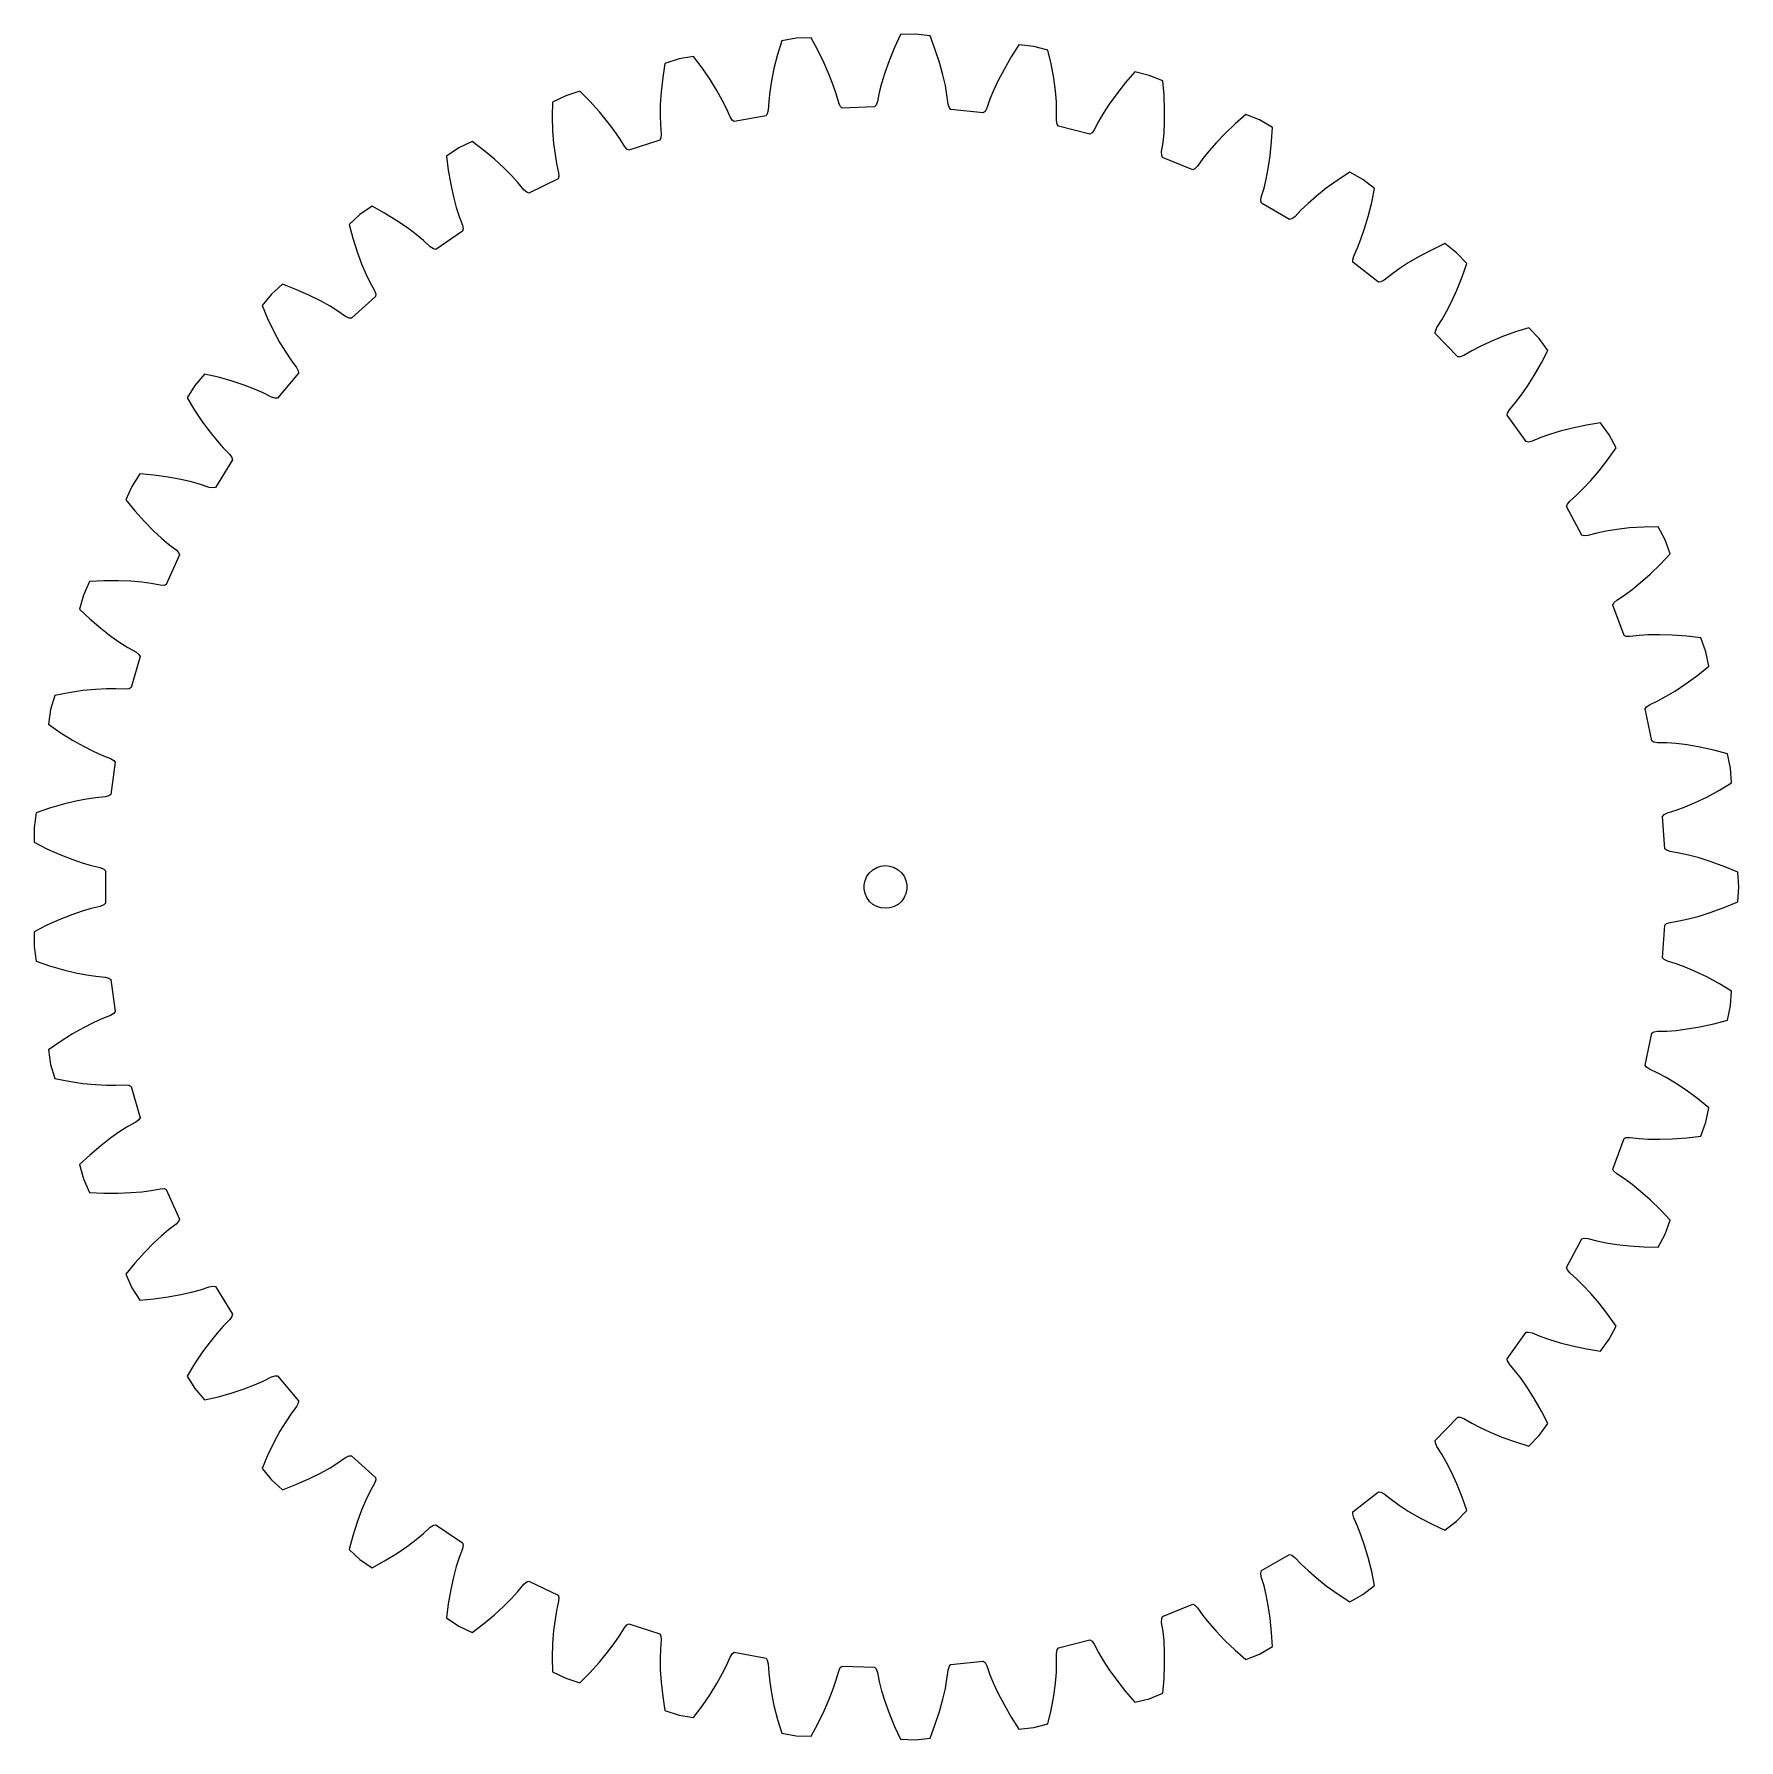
# Model space of a CAD drawing. Extents: x 0 to 120, y 0 to 120.
import ezdxf

# ---------------------------------------------------------------- set-up
doc = ezdxf.new("R2010")
doc.units = 0

msp = doc.modelspace()

# ---------------------------------------------------------------- linework, layer by layer
for p, q in [((61.78, 119.61), (60.75, 119.58)), ((62.82, 119.5), (61.78, 119.61)), ((52.42, 119.14), (52.13, 118.19)), ((53.44, 119.32), (52.42, 119.14)), ((54.48, 119.36), (53.44, 119.32)), ((54.96, 118.49), (54.48, 119.36)), ((55.4, 117.58), (54.96, 118.49)), ((60.33, 118.67), (59.95, 117.74)), ((60.75, 119.58), (60.33, 118.67)), ((63.17, 118.57), (62.82, 119.5)), ((63.49, 117.62), (63.17, 118.57)), ((69.06, 118.85), (68.52, 118.01)), ((70.09, 118.74), (69.06, 118.85)), ((71.09, 118.49), (70.09, 118.74)), ((71.32, 117.52), (71.09, 118.49)), ((44.23, 117.55), (44.08, 116.57)), ((45.22, 117.87), (44.23, 117.55)), ((46.24, 118.05), (45.22, 117.87)), ((46.84, 117.25), (46.24, 118.05)), ((47.41, 116.42), (46.84, 117.25)), ((52.13, 118.19), (51.88, 117.21)), ((55.76, 116.76), (55.4, 117.58)), ((59.95, 117.74), (59.65, 116.9)), ((63.73, 116.76), (63.49, 117.62)), ((68.52, 118.01), (68.01, 117.14)), ((71.5, 116.53), (71.32, 117.52)), ((44.08, 116.57), (43.97, 115.56)), ((47.87, 115.66), (47.41, 116.42)), ((51.7, 116.34), (51.59, 115.57)), ((51.88, 117.21), (51.7, 116.34)), ((56.04, 116.04), (55.76, 116.76)), ((56.24, 115.42), (56.04, 116.04)), ((59.43, 116.16), (59.26, 115.52)), ((59.65, 116.9), (59.43, 116.16)), ((63.9, 116), (63.73, 116.76)), ((67.6, 116.35), (67.27, 115.65)), ((68.01, 117.14), (67.6, 116.35)), ((71.61, 115.64), (71.5, 116.53)), ((76.53, 116.22), (75.91, 115.43)), ((77.18, 116.97), (76.53, 116.22)), ((78.19, 116.72), (77.18, 116.97)), ((79.15, 116.33), (78.19, 116.72)), ((79.24, 115.34), (79.15, 116.33)), ((36.35, 114.84), (36.33, 113.84)), ((37.28, 115.29), (36.35, 114.84)), ((38.27, 115.61), (37.28, 115.29)), ((38.97, 114.91), (38.27, 115.61)), ((39.65, 114.16), (38.97, 114.91)), ((43.97, 115.56), (43.91, 114.67)), ((48.25, 114.98), (47.87, 115.66)), ((48.54, 114.39), (48.25, 114.98)), ((51.51, 114.92), (51.47, 114.27)), ((51.59, 115.57), (51.51, 114.92)), ((56.42, 114.79), (56.24, 115.42)), ((59.13, 114.88), (59.04, 114.63)), ((59.26, 115.52), (59.13, 114.88)), ((64.01, 115.36), (63.9, 116)), ((64.1, 114.71), (64.01, 115.36)), ((67.02, 115.04), (66.8, 114.43)), ((67.27, 115.65), (67.02, 115.04)), ((71.68, 114.87), (71.61, 115.64)), ((71.7, 114.21), (71.68, 114.87)), ((75.91, 115.43), (75.39, 114.7)), ((79.27, 114.33), (79.24, 115.34)), ((36.33, 113.84), (36.36, 112.83)), ((40.21, 113.47), (39.65, 114.16)), ((43.91, 114.67), (43.9, 113.9)), ((43.9, 113.9), (43.92, 113.24)), ((48.8, 113.8), (48.54, 114.39)), ((48.94, 113.57), (48.8, 113.8)), ((51.32, 113.87), (49.08, 113.48)), ((51.41, 114.01), (51.32, 113.87)), ((51.47, 114.27), (51.41, 114.01)), ((56.53, 114.55), (56.42, 114.79)), ((56.65, 114.43), (56.53, 114.55)), ((58.93, 114.51), (56.65, 114.43)), ((59.04, 114.63), (58.93, 114.51)), ((64.18, 114.45), (64.1, 114.71)), ((64.28, 114.32), (64.18, 114.45)), ((66.55, 114.09), (64.28, 114.32)), ((66.68, 114.19), (66.55, 114.09)), ((66.8, 114.43), (66.68, 114.19)), ((71.7, 113.56), (71.7, 114.21)), ((74.97, 114.05), (74.64, 113.48)), ((75.39, 114.7), (74.97, 114.05)), ((79.27, 113.44), (79.27, 114.33)), ((84.97, 113.98), (84.22, 113.33)), ((85.93, 113.59), (84.97, 113.98)), ((36.36, 112.83), (36.43, 111.94)), ((40.68, 112.85), (40.21, 113.47)), ((41.05, 112.31), (40.68, 112.85)), ((43.92, 113.24), (43.97, 112.59)), ((43.97, 112.59), (43.95, 112.33)), ((49.08, 113.48), (48.94, 113.57)), ((71.74, 113.3), (71.7, 113.56)), ((71.82, 113.16), (71.74, 113.3)), ((74.03, 112.6), (71.82, 113.16)), ((74.18, 112.69), (74.03, 112.6)), ((74.34, 112.91), (74.18, 112.69)), ((74.64, 113.48), (74.34, 112.91)), ((79.16, 112.01), (79.23, 112.67)), ((79.23, 112.67), (79.27, 113.44)), ((83.49, 112.63), (82.88, 111.98)), ((84.22, 113.33), (83.49, 112.63)), ((86.83, 113.07), (85.93, 113.59)), ((86.77, 112.08), (86.83, 113.07)), ((29.78, 111.63), (28.92, 111.05)), ((30.71, 112.09), (29.78, 111.63)), ((31.5, 111.48), (30.71, 112.09)), ((32.28, 110.84), (31.5, 111.48)), ((36.43, 111.94), (36.53, 111.18)), ((41.39, 111.75), (41.05, 112.31)), ((41.56, 111.55), (41.39, 111.75)), ((41.71, 111.48), (41.56, 111.55)), ((43.88, 112.18), (41.71, 111.48)), ((43.95, 112.33), (43.88, 112.18)), ((79.06, 111.37), (79.16, 112.01)), ((79.07, 111.1), (79.06, 111.37)), ((82.37, 111.4), (81.96, 110.88)), ((82.88, 111.98), (82.37, 111.4)), ((86.67, 111.08), (86.77, 112.08)), ((28.92, 111.05), (29.04, 110.06)), ((29.04, 110.06), (29.21, 109.07)), ((32.93, 110.24), (32.28, 110.84)), ((33.48, 109.69), (32.93, 110.24)), ((36.53, 111.18), (36.64, 110.53)), ((36.64, 110.53), (36.78, 109.89)), ((79.13, 110.95), (79.07, 111.1)), ((81.24, 110.1), (79.13, 110.95)), ((81.4, 110.16), (81.24, 110.1)), ((81.58, 110.35), (81.4, 110.16)), ((81.96, 110.88), (81.58, 110.35)), ((86.39, 109.43), (86.54, 110.19)), ((86.54, 110.19), (86.67, 111.08)), ((29.21, 109.07), (29.4, 108.2)), ((33.92, 109.2), (33.48, 109.69)), ((34.34, 108.7), (33.92, 109.2)), ((36.74, 109.47), (34.69, 108.47)), ((36.8, 109.63), (36.74, 109.47)), ((36.78, 109.89), (36.8, 109.63)), ((86.24, 108.8), (86.39, 109.43)), ((91.43, 109.39), (90.61, 108.8)), ((92.26, 109.94), (91.43, 109.39)), ((93.16, 109.42), (92.26, 109.94)), ((93.98, 108.78), (93.16, 109.42)), ((29.4, 108.2), (29.6, 107.45)), ((34.54, 108.52), (34.34, 108.7)), ((34.69, 108.47), (34.54, 108.52)), ((86.02, 107.91), (86.05, 108.17)), ((86.06, 107.75), (86.02, 107.91)), ((86.05, 108.17), (86.24, 108.8)), ((88.03, 106.61), (86.06, 107.75)), ((89.33, 107.74), (88.85, 107.29)), ((89.91, 108.25), (89.33, 107.74)), ((90.61, 108.8), (89.91, 108.25)), ((93.55, 106.82), (93.79, 107.8)), ((93.79, 107.8), (93.98, 108.78)), ((22.85, 106.96), (22.08, 106.27)), ((23.71, 107.54), (22.85, 106.96)), ((24.58, 107.06), (23.71, 107.54)), ((25.44, 106.53), (24.58, 107.06)), ((26.18, 106.02), (25.44, 106.53)), ((29.6, 107.45), (29.8, 106.83)), ((29.8, 106.83), (30.03, 106.22)), ((88.19, 106.65), (88.03, 106.61)), ((88.41, 106.81), (88.19, 106.65)), ((88.85, 107.29), (88.41, 106.81)), ((93.29, 105.97), (93.55, 106.82)), ((22.08, 106.27), (22.34, 105.31)), ((22.34, 105.31), (22.65, 104.35)), ((26.79, 105.56), (26.18, 106.02)), ((27.3, 105.14), (26.79, 105.56)), ((30.05, 105.79), (28.17, 104.52)), ((30.03, 106.22), (30.08, 105.95)), ((30.08, 105.95), (30.05, 105.79)), ((93.04, 105.24), (93.29, 105.97)), ((22.65, 104.35), (22.96, 103.51)), ((27.78, 104.7), (27.3, 105.14)), ((28, 104.55), (27.78, 104.7)), ((28.17, 104.52), (28, 104.55)), ((92.53, 104.03), (92.8, 104.63)), ((92.8, 104.63), (93.04, 105.24)), ((98.02, 104.49), (97.13, 104.02)), ((98.92, 104.92), (98.02, 104.49)), ((99.74, 104.28), (98.92, 104.92)), ((100.46, 103.53), (99.74, 104.28)), ((22.96, 103.51), (23.27, 102.8)), ((92.46, 103.78), (92.53, 104.03)), ((92.48, 103.61), (92.46, 103.78)), ((94.27, 102.21), (92.48, 103.61)), ((95.71, 103.15), (95.18, 102.76)), ((96.36, 103.57), (95.71, 103.15)), ((97.13, 104.02), (96.36, 103.57)), ((100.13, 102.59), (100.46, 103.53)), ((17.42, 102.07), (16.65, 101.38)), ((18.35, 101.71), (17.42, 102.07)), ((19.27, 101.3), (18.35, 101.71)), ((23.27, 102.8), (23.55, 102.21)), ((23.55, 102.21), (23.86, 101.64)), ((94.44, 102.23), (94.27, 102.21)), ((94.67, 102.36), (94.44, 102.23)), ((95.18, 102.76), (94.67, 102.36)), ((99.76, 101.65), (100.13, 102.59)), ((16.65, 101.38), (15.98, 100.58)), ((15.98, 100.58), (16.37, 99.67)), ((20.07, 100.91), (19.27, 101.3)), ((20.75, 100.53), (20.07, 100.91)), ((21.3, 100.19), (20.75, 100.53)), ((23.94, 101.22), (22.25, 99.69)), ((23.86, 101.64), (23.95, 101.38)), ((23.95, 101.38), (23.94, 101.22)), ((99.04, 100.15), (99.39, 100.84)), ((99.39, 100.84), (99.76, 101.65)), ((16.37, 99.67), (16.81, 98.76)), ((21.84, 99.82), (21.3, 100.19)), ((22.08, 99.7), (21.84, 99.82)), ((22.25, 99.69), (22.08, 99.7)), ((98.36, 99.03), (98.71, 99.58)), ((98.71, 99.58), (99.04, 100.15)), ((16.81, 98.76), (17.24, 97.97)), ((98.25, 98.62), (98.26, 98.79)), ((99.83, 96.98), (98.25, 98.62)), ((98.26, 98.79), (98.36, 99.03)), ((102.92, 98.38), (102.09, 98.04)), ((103.87, 98.73), (102.92, 98.38)), ((104.82, 99.02), (103.87, 98.73)), ((105.54, 98.27), (104.82, 99.02)), ((106.15, 97.43), (105.54, 98.27)), ((17.24, 97.97), (17.64, 97.31)), ((17.64, 97.31), (18, 96.77)), ((100, 96.98), (99.83, 96.98)), ((100.25, 97.08), (100, 96.98)), ((100.81, 97.41), (100.25, 97.08)), ((101.39, 97.71), (100.81, 97.41)), ((102.09, 98.04), (101.39, 97.71)), ((105.69, 96.55), (106.15, 97.43)), ((11.95, 95.77), (11.28, 94.98)), ((12.92, 95.55), (11.95, 95.77)), ((18.53, 95.84), (17.06, 94.09)), ((18, 96.77), (18.39, 96.24)), ((18.39, 96.24), (18.51, 96)), ((18.51, 96), (18.53, 95.84)), ((105.19, 95.67), (105.69, 96.55)), ((11.28, 94.98), (10.73, 94.1)), ((13.89, 95.27), (12.92, 95.55)), ((14.74, 94.99), (13.89, 95.27)), ((15.46, 94.71), (14.74, 94.99)), ((16.06, 94.45), (15.46, 94.71)), ((104.27, 94.29), (104.72, 94.92)), ((104.72, 94.92), (105.19, 95.67)), ((10.73, 94.1), (11.25, 93.25)), ((16.64, 94.16), (16.06, 94.45)), ((16.9, 94.08), (16.64, 94.16)), ((17.06, 94.09), (16.9, 94.08)), ((103.45, 93.27), (103.87, 93.77)), ((103.87, 93.77), (104.27, 94.29)), ((11.25, 93.25), (11.81, 92.41)), ((11.81, 92.41), (12.34, 91.69)), ((103.28, 92.88), (103.31, 93.04)), ((104.62, 91.04), (103.28, 92.88)), ((103.31, 93.04), (103.45, 93.27)), ((108.85, 92.2), (107.87, 91.99)), ((109.84, 92.36), (108.85, 92.2)), ((110.45, 91.52), (109.84, 92.36)), ((12.34, 91.69), (12.83, 91.09)), ((12.83, 91.09), (13.26, 90.6)), ((104.78, 91.01), (104.62, 91.04)), ((105.04, 91.07), (104.78, 91.01)), ((105.65, 91.32), (105.04, 91.07)), ((106.26, 91.54), (105.65, 91.32)), ((107, 91.77), (106.26, 91.54)), ((107.87, 91.99), (107, 91.77)), ((110.93, 90.6), (110.45, 91.52)), ((13.91, 89.76), (12.71, 87.83)), ((13.26, 90.6), (13.72, 90.14)), ((13.72, 90.14), (13.87, 89.92)), ((13.87, 89.92), (13.91, 89.76)), ((109.74, 88.99), (110.36, 89.79)), ((110.36, 89.79), (110.93, 90.6)), ((7.41, 88.78), (6.86, 87.9)), ((8.4, 88.69), (7.41, 88.78)), ((9.4, 88.55), (8.4, 88.69)), ((10.28, 88.39), (9.4, 88.55)), ((109.16, 88.31), (109.74, 88.99)), ((6.86, 87.9), (6.44, 86.95)), ((11.03, 88.22), (10.28, 88.39)), ((11.66, 88.04), (11.03, 88.22)), ((12.28, 87.83), (11.66, 88.04)), ((12.54, 87.79), (12.28, 87.83)), ((12.71, 87.83), (12.54, 87.79)), ((108.16, 87.29), (108.63, 87.75)), ((108.63, 87.75), (109.16, 88.31)), ((6.44, 86.95), (7.06, 86.18)), ((7.06, 86.18), (7.74, 85.43)), ((107.46, 86.49), (107.51, 86.65)), ((108.53, 84.48), (107.46, 86.49)), ((107.51, 86.65), (107.68, 86.86)), ((107.68, 86.86), (108.16, 87.29)), ((7.74, 85.43), (8.36, 84.79)), ((111.88, 84.98), (110.99, 84.88)), ((112.88, 85.04), (111.88, 84.98)), ((113.88, 85.06), (112.88, 85.04)), ((114.37, 84.15), (113.88, 85.06)), ((8.36, 84.79), (8.93, 84.27)), ((8.93, 84.27), (9.43, 83.84)), ((9.43, 83.84), (9.95, 83.44)), ((108.69, 84.43), (108.53, 84.48)), ((108.95, 84.46), (108.69, 84.43)), ((109.58, 84.62), (108.95, 84.46)), ((110.23, 84.75), (109.58, 84.62)), ((110.99, 84.88), (110.23, 84.75)), ((114.72, 83.17), (114.37, 84.15)), ((10.19, 83.09), (9.26, 81.01)), ((9.95, 83.44), (10.13, 83.25)), ((10.13, 83.25), (10.19, 83.09)), ((114.04, 82.44), (114.72, 83.17)), ((112.65, 81.15), (113.32, 81.74)), ((113.32, 81.74), (114.04, 82.44)), ((3.46, 80.27), (3.18, 79.28)), ((3.89, 81.22), (3.46, 80.27)), ((4.88, 81.27), (3.89, 81.22)), ((5.89, 81.27), (4.88, 81.27)), ((6.78, 81.24), (5.89, 81.27)), ((7.55, 81.17), (6.78, 81.24)), ((8.2, 81.08), (7.55, 81.17)), ((8.84, 80.96), (8.2, 81.08)), ((9.11, 80.95), (8.84, 80.96)), ((9.26, 81.01), (9.11, 80.95)), ((110.97, 79.92), (111.52, 80.28)), ((111.52, 80.28), (112.05, 80.66)), ((112.05, 80.66), (112.65, 81.15)), ((3.18, 79.28), (3.91, 78.6)), ((110.71, 79.58), (110.78, 79.73)), ((111.49, 77.44), (110.71, 79.58)), ((110.78, 79.73), (110.97, 79.92)), ((3.91, 78.6), (4.68, 77.95)), ((4.68, 77.95), (5.38, 77.4)), ((5.38, 77.4), (6.02, 76.96)), ((6.02, 76.96), (6.57, 76.61)), ((6.57, 76.61), (7.14, 76.29)), ((111.64, 77.37), (111.49, 77.44)), ((111.9, 77.36), (111.64, 77.37)), ((112.55, 77.43), (111.9, 77.36)), ((113.21, 77.48), (112.55, 77.43)), ((113.98, 77.49), (113.21, 77.48)), ((114.87, 77.47), (113.98, 77.49)), ((115.88, 77.39), (114.87, 77.47)), ((116.87, 77.28), (115.88, 77.39)), ((117.22, 76.3), (116.87, 77.28)), ((7.43, 75.98), (6.8, 73.79)), ((7.14, 76.29), (7.35, 76.12)), ((7.35, 76.12), (7.43, 75.98)), ((117.44, 75.29), (117.22, 76.3)), ((115.85, 74.07), (116.66, 74.66)), ((116.66, 74.66), (117.44, 75.29)), ((1.45, 73.24), (1.16, 72.25)), ((2.43, 73.43), (1.45, 73.24)), ((3.42, 73.58), (2.43, 73.43)), ((4.31, 73.66), (3.42, 73.58)), ((5.08, 73.7), (4.31, 73.66)), ((5.74, 73.7), (5.08, 73.7)), ((6.39, 73.68), (5.74, 73.7)), ((6.66, 73.71), (6.39, 73.68)), ((6.8, 73.79), (6.66, 73.71)), ((113.86, 72.87), (114.44, 73.18)), ((114.44, 73.18), (115.1, 73.57)), ((115.1, 73.57), (115.85, 74.07)), ((1.16, 72.25), (1.02, 71.22)), ((112.96, 72.29), (113.05, 72.43)), ((113.44, 70.06), (112.96, 72.29)), ((113.05, 72.43), (113.27, 72.58)), ((113.27, 72.58), (113.86, 72.87)), ((1.02, 71.22), (1.83, 70.65)), ((1.83, 70.65), (2.69, 70.11)), ((2.69, 70.11), (3.46, 69.67)), ((3.46, 69.67), (4.15, 69.32)), ((113.58, 69.97), (113.44, 70.06)), ((113.84, 69.92), (113.58, 69.97)), ((114.49, 69.91), (113.84, 69.92)), ((115.15, 69.86), (114.49, 69.91)), ((115.91, 69.77), (115.15, 69.86)), ((116.79, 69.62), (115.91, 69.77)), ((117.78, 69.4), (116.79, 69.62)), ((118.74, 69.15), (117.78, 69.4)), ((4.15, 69.32), (4.75, 69.05)), ((4.75, 69.05), (5.36, 68.82)), ((5.36, 68.82), (5.59, 68.68)), ((5.69, 68.55), (5.37, 66.29)), ((5.59, 68.68), (5.69, 68.55)), ((118.96, 68.13), (118.74, 69.15)), ((118.17, 66.59), (119.03, 67.1)), ((119.03, 67.1), (118.96, 68.13)), ((2.92, 65.82), (2.05, 65.61)), ((3.68, 65.97), (2.92, 65.82)), ((4.33, 66.06), (3.68, 65.97)), ((4.98, 66.12), (4.33, 66.06)), ((5.24, 66.19), (4.98, 66.12)), ((5.37, 66.29), (5.24, 66.19)), ((116.48, 65.73), (117.29, 66.11)), ((117.29, 66.11), (118.17, 66.59)), ((0.14, 65.01), (0, 63.98)), ((1.09, 65.33), (0.14, 65.01)), ((2.05, 65.61), (1.09, 65.33)), ((114.18, 64.76), (114.29, 64.88)), ((114.34, 62.49), (114.18, 64.76)), ((114.29, 64.88), (114.53, 65)), ((114.53, 65), (115.15, 65.2)), ((115.15, 65.2), (115.77, 65.43)), ((115.77, 65.43), (116.48, 65.73)), ((0, 63.98), (0, 62.94)), ((0, 62.94), (0.89, 62.49)), ((0.89, 62.49), (1.81, 62.08)), ((114.47, 62.38), (114.34, 62.49)), ((114.72, 62.29), (114.47, 62.38)), ((115.36, 62.18), (114.72, 62.29)), ((1.81, 62.08), (2.64, 61.75)), ((2.64, 61.75), (3.37, 61.5)), ((3.37, 61.5), (4, 61.32)), ((4, 61.32), (4.63, 61.17)), ((4.63, 61.17), (4.88, 61.06)), ((4.88, 61.06), (5, 60.94)), ((58.58, 60.81), (58.81, 61.02)), ((58.81, 61.02), (59.09, 61.18)), ((59.09, 61.18), (59.38, 61.27)), ((59.38, 61.27), (59.7, 61.31)), ((59.7, 61.31), (60.01, 61.27)), ((60.01, 61.27), (60.31, 61.18)), ((60.31, 61.18), (60.58, 61.02)), ((60.58, 61.02), (60.81, 60.81)), ((116.01, 62.04), (115.36, 62.18)), ((116.75, 61.84), (116.01, 62.04)), ((117.6, 61.58), (116.75, 61.84)), ((118.55, 61.23), (117.6, 61.58)), ((119.47, 60.84), (118.55, 61.23)), ((5, 60.94), (5, 58.67)), ((58.2, 59.96), (58.27, 60.27)), ((58.2, 59.65), (58.2, 59.96)), ((58.27, 60.27), (58.4, 60.56)), ((58.4, 60.56), (58.58, 60.81)), ((60.81, 60.81), (61, 60.56)), ((61, 60.56), (61.12, 60.27)), ((61.12, 60.27), (61.19, 59.96)), ((61.19, 59.96), (61.19, 59.65)), ((119.54, 59.81), (119.47, 60.84)), ((119.47, 58.77), (119.54, 59.81)), ((5, 58.67), (4.88, 58.55)), ((58.27, 59.34), (58.2, 59.65)), ((58.4, 59.06), (58.27, 59.34)), ((58.58, 58.8), (58.4, 59.06)), ((58.81, 58.59), (58.58, 58.8)), ((60.81, 58.8), (60.58, 58.59)), ((61, 59.06), (60.81, 58.8)), ((61.12, 59.34), (61, 59.06)), ((61.19, 59.65), (61.12, 59.34)), ((118.55, 58.38), (119.47, 58.77)), ((1.81, 57.53), (0.89, 57.12)), ((2.64, 57.86), (1.81, 57.53)), ((3.37, 58.11), (2.64, 57.86)), ((4, 58.29), (3.37, 58.11)), ((4.63, 58.45), (4, 58.29)), ((4.88, 58.55), (4.63, 58.45)), ((59.09, 58.44), (58.81, 58.59)), ((59.38, 58.34), (59.09, 58.44)), ((59.7, 58.31), (59.38, 58.34)), ((60.01, 58.34), (59.7, 58.31)), ((60.31, 58.44), (60.01, 58.34)), ((60.58, 58.59), (60.31, 58.44)), ((114.72, 57.32), (115.36, 57.43)), ((115.36, 57.43), (116.01, 57.57)), ((116.01, 57.57), (116.75, 57.77)), ((116.75, 57.77), (117.6, 58.04)), ((117.6, 58.04), (118.55, 58.38)), ((0.89, 57.12), (0, 56.67)), ((0, 56.67), (0, 55.63)), ((114.18, 54.85), (114.34, 57.13)), ((114.34, 57.13), (114.47, 57.24)), ((114.47, 57.24), (114.72, 57.32)), ((0, 55.63), (0.14, 54.6)), ((0.14, 54.6), (1.09, 54.28)), ((1.09, 54.28), (2.05, 54)), ((2.05, 54), (2.92, 53.79)), ((114.29, 54.73), (114.18, 54.85)), ((114.53, 54.61), (114.29, 54.73)), ((115.15, 54.41), (114.53, 54.61)), ((115.77, 54.19), (115.15, 54.41)), ((116.48, 53.88), (115.77, 54.19)), ((117.29, 53.5), (116.48, 53.88)), ((2.92, 53.79), (3.68, 53.65)), ((3.68, 53.65), (4.33, 53.55)), ((4.33, 53.55), (4.98, 53.49)), ((4.98, 53.49), (5.24, 53.42)), ((5.24, 53.42), (5.37, 53.32)), ((5.37, 53.32), (5.69, 51.07)), ((118.17, 53.02), (117.29, 53.5)), ((119.03, 52.51), (118.17, 53.02)), ((118.74, 50.46), (118.96, 51.48)), ((118.96, 51.48), (119.03, 52.51)), ((4.15, 50.29), (3.46, 49.94)), ((4.75, 50.56), (4.15, 50.29)), ((5.36, 50.8), (4.75, 50.56)), ((5.59, 50.93), (5.36, 50.8)), ((5.69, 51.07), (5.59, 50.93)), ((117.78, 50.21), (118.74, 50.46)), ((2.69, 49.5), (1.83, 48.96)), ((3.46, 49.94), (2.69, 49.5)), ((112.96, 47.32), (113.44, 49.55)), ((113.44, 49.55), (113.58, 49.64)), ((113.58, 49.64), (113.84, 49.69)), ((113.84, 49.69), (114.49, 49.7)), ((114.49, 49.7), (115.15, 49.75)), ((115.15, 49.75), (115.91, 49.85)), ((115.91, 49.85), (116.79, 49.99)), ((116.79, 49.99), (117.78, 50.21)), ((1.83, 48.96), (1.02, 48.39)), ((1.02, 48.39), (1.16, 47.36)), ((1.16, 47.36), (1.45, 46.37)), ((113.05, 47.18), (112.96, 47.32)), ((113.27, 47.03), (113.05, 47.18)), ((113.86, 46.75), (113.27, 47.03)), ((114.44, 46.44), (113.86, 46.75)), ((1.45, 46.37), (2.43, 46.18)), ((2.43, 46.18), (3.42, 46.03)), ((3.42, 46.03), (4.31, 45.95)), ((4.31, 45.95), (5.08, 45.91)), ((5.08, 45.91), (5.74, 45.91)), ((5.74, 45.91), (6.39, 45.94)), ((6.39, 45.94), (6.66, 45.9)), ((6.66, 45.9), (6.8, 45.82)), ((6.8, 45.82), (7.43, 43.63)), ((115.1, 46.04), (114.44, 46.44)), ((115.85, 45.55), (115.1, 46.04)), ((116.66, 44.95), (115.85, 45.55)), ((117.44, 44.33), (116.66, 44.95)), ((117.22, 43.31), (117.44, 44.33)), ((7.14, 43.32), (6.57, 43)), ((7.35, 43.49), (7.14, 43.32)), ((7.43, 43.63), (7.35, 43.49)), ((116.87, 42.34), (117.22, 43.31)), ((5.38, 42.21), (4.68, 41.66)), ((6.02, 42.65), (5.38, 42.21)), ((6.57, 43), (6.02, 42.65)), ((110.71, 40.03), (111.49, 42.17)), ((111.49, 42.17), (111.64, 42.24)), ((111.64, 42.24), (111.9, 42.25)), ((111.9, 42.25), (112.55, 42.18)), ((112.55, 42.18), (113.21, 42.13)), ((113.21, 42.13), (113.98, 42.12)), ((113.98, 42.12), (114.87, 42.14)), ((114.87, 42.14), (115.88, 42.22)), ((115.88, 42.22), (116.87, 42.34)), ((3.91, 41.01), (3.18, 40.34)), ((4.68, 41.66), (3.91, 41.01)), ((3.18, 40.34), (3.46, 39.34)), ((110.78, 39.88), (110.71, 40.03)), ((110.97, 39.7), (110.78, 39.88)), ((111.52, 39.34), (110.97, 39.7)), ((3.46, 39.34), (3.89, 38.39)), ((3.89, 38.39), (4.88, 38.34)), ((4.88, 38.34), (5.89, 38.34)), ((5.89, 38.34), (6.78, 38.38)), ((6.78, 38.38), (7.55, 38.44)), ((7.55, 38.44), (8.2, 38.53)), ((8.2, 38.53), (8.84, 38.65)), ((8.84, 38.65), (9.11, 38.66)), ((9.11, 38.66), (9.26, 38.6)), ((9.26, 38.6), (10.19, 36.52)), ((112.05, 38.95), (111.52, 39.34)), ((112.65, 38.46), (112.05, 38.95)), ((113.32, 37.87), (112.65, 38.46)), ((114.04, 37.17), (113.32, 37.87)), ((114.72, 36.44), (114.04, 37.17)), ((9.95, 36.17), (9.43, 35.77)), ((10.13, 36.36), (9.95, 36.17)), ((10.19, 36.52), (10.13, 36.36)), ((114.37, 35.47), (114.72, 36.44)), ((8.36, 34.82), (7.74, 34.18)), ((8.93, 35.35), (8.36, 34.82)), ((9.43, 35.77), (8.93, 35.35)), ((107.46, 33.12), (108.53, 35.13)), ((108.53, 35.13), (108.69, 35.18)), ((108.69, 35.18), (108.95, 35.16)), ((108.95, 35.16), (109.58, 34.99)), ((109.58, 34.99), (110.23, 34.86)), ((110.23, 34.86), (110.99, 34.74)), ((110.99, 34.74), (111.88, 34.64)), ((113.88, 34.55), (114.37, 35.47)), ((7.74, 34.18), (7.06, 33.43)), ((111.88, 34.64), (112.88, 34.57)), ((112.88, 34.57), (113.88, 34.55)), ((7.06, 33.43), (6.44, 32.66)), ((6.44, 32.66), (6.86, 31.71)), ((107.51, 32.96), (107.46, 33.12)), ((107.68, 32.75), (107.51, 32.96)), ((108.16, 32.32), (107.68, 32.75)), ((108.63, 31.86), (108.16, 32.32)), ((6.86, 31.71), (7.41, 30.83)), ((9.4, 31.06), (10.28, 31.22)), ((10.28, 31.22), (11.03, 31.39)), ((11.03, 31.39), (11.66, 31.57)), ((11.66, 31.57), (12.28, 31.78)), ((12.28, 31.78), (12.54, 31.82)), ((12.54, 31.82), (12.71, 31.79)), ((12.71, 31.79), (13.91, 29.85)), ((109.16, 31.3), (108.63, 31.86)), ((109.74, 30.62), (109.16, 31.3)), ((7.41, 30.83), (8.4, 30.92)), ((8.4, 30.92), (9.4, 31.06)), ((110.36, 29.82), (109.74, 30.62)), ((13.26, 29.01), (12.83, 28.52)), ((13.72, 29.47), (13.26, 29.01)), ((13.87, 29.69), (13.72, 29.47)), ((13.91, 29.85), (13.87, 29.69)), ((110.93, 29.01), (110.36, 29.82)), ((110.45, 28.09), (110.93, 29.01)), ((12.34, 27.92), (11.81, 27.2)), ((12.83, 28.52), (12.34, 27.92)), ((103.28, 26.73), (104.62, 28.58)), ((104.62, 28.58), (104.78, 28.6)), ((104.78, 28.6), (105.04, 28.54)), ((105.04, 28.54), (105.65, 28.29)), ((105.65, 28.29), (106.26, 28.07)), ((106.26, 28.07), (107, 27.84)), ((107, 27.84), (107.87, 27.62)), ((107.87, 27.62), (108.85, 27.41)), ((109.84, 27.25), (110.45, 28.09)), ((11.25, 26.36), (10.73, 25.51)), ((11.81, 27.2), (11.25, 26.36)), ((103.31, 26.57), (103.28, 26.73)), ((103.45, 26.34), (103.31, 26.57)), ((103.87, 25.84), (103.45, 26.34)), ((108.85, 27.41), (109.84, 27.25)), ((10.73, 25.51), (11.28, 24.63)), ((15.46, 24.9), (16.06, 25.16)), ((16.06, 25.16), (16.64, 25.45)), ((16.64, 25.45), (16.9, 25.53)), ((16.9, 25.53), (17.06, 25.52)), ((17.06, 25.52), (18.53, 23.77)), ((104.27, 25.33), (103.87, 25.84)), ((104.72, 24.69), (104.27, 25.33)), ((11.28, 24.63), (11.95, 23.84)), ((11.95, 23.84), (12.92, 24.06)), ((12.92, 24.06), (13.89, 24.34)), ((13.89, 24.34), (14.74, 24.62)), ((14.74, 24.62), (15.46, 24.9)), ((105.19, 23.94), (104.72, 24.69)), ((105.69, 23.06), (105.19, 23.94)), ((18, 22.85), (17.64, 22.3)), ((18.39, 23.37), (18, 22.85)), ((18.51, 23.61), (18.39, 23.37)), ((18.53, 23.77), (18.51, 23.61)), ((106.15, 22.18), (105.69, 23.06)), ((17.24, 21.64), (16.81, 20.85)), ((17.64, 22.3), (17.24, 21.64)), ((98.25, 20.99), (99.83, 22.63)), ((99.83, 22.63), (100, 22.63)), ((100, 22.63), (100.25, 22.53)), ((100.25, 22.53), (100.81, 22.2)), ((100.81, 22.2), (101.39, 21.9)), ((101.39, 21.9), (102.09, 21.57)), ((102.09, 21.57), (102.92, 21.23)), ((105.54, 21.34), (106.15, 22.18)), ((16.81, 20.85), (16.37, 19.95)), ((98.26, 20.82), (98.25, 20.99)), ((98.36, 20.58), (98.26, 20.82)), ((98.71, 20.03), (98.36, 20.58)), ((102.92, 21.23), (103.87, 20.89)), ((103.87, 20.89), (104.82, 20.59)), ((104.82, 20.59), (105.54, 21.34)), ((16.37, 19.95), (15.98, 19.03)), ((20.75, 19.08), (21.3, 19.43)), ((21.3, 19.43), (21.84, 19.79)), ((21.84, 19.79), (22.08, 19.91)), ((22.08, 19.91), (22.25, 19.92)), ((22.25, 19.92), (23.94, 18.39)), ((99.04, 19.46), (98.71, 20.03)), ((99.39, 18.77), (99.04, 19.46)), ((15.98, 19.03), (16.65, 18.24)), ((16.65, 18.24), (17.42, 17.54)), ((18.35, 17.9), (19.27, 18.31)), ((19.27, 18.31), (20.07, 18.7)), ((20.07, 18.7), (20.75, 19.08)), ((23.86, 17.98), (23.55, 17.4)), ((23.95, 18.23), (23.86, 17.98)), ((23.94, 18.39), (23.95, 18.23)), ((99.76, 17.96), (99.39, 18.77)), ((100.13, 17.02), (99.76, 17.96)), ((17.42, 17.54), (18.35, 17.9)), ((23.27, 16.81), (22.96, 16.1)), ((23.55, 17.4), (23.27, 16.81)), ((92.48, 16), (94.27, 17.4)), ((94.27, 17.4), (94.44, 17.38)), ((94.44, 17.38), (94.67, 17.25)), ((94.67, 17.25), (95.18, 16.85)), ((95.18, 16.85), (95.71, 16.46)), ((100.46, 16.08), (100.13, 17.02)), ((22.96, 16.1), (22.65, 15.26)), ((92.46, 15.84), (92.48, 16)), ((92.53, 15.58), (92.46, 15.84)), ((92.8, 14.98), (92.53, 15.58)), ((95.71, 16.46), (96.36, 16.04)), ((96.36, 16.04), (97.13, 15.59)), ((97.13, 15.59), (98.02, 15.12)), ((99.74, 15.33), (100.46, 16.08)), ((22.65, 15.26), (22.34, 14.3)), ((26.79, 14.06), (27.3, 14.48)), ((27.3, 14.48), (27.78, 14.92)), ((27.78, 14.92), (28, 15.06)), ((28, 15.06), (28.17, 15.09)), ((28.17, 15.09), (30.05, 13.82)), ((93.04, 14.38), (92.8, 14.98)), ((93.29, 13.64), (93.04, 14.38)), ((98.02, 15.12), (98.92, 14.7)), ((98.92, 14.7), (99.74, 15.33)), ((22.34, 14.3), (22.08, 13.34)), ((22.08, 13.34), (22.85, 12.65)), ((25.44, 13.08), (26.18, 13.59)), ((26.18, 13.59), (26.79, 14.06)), ((30.03, 13.4), (29.8, 12.79)), ((30.08, 13.66), (30.03, 13.4)), ((30.05, 13.82), (30.08, 13.66)), ((93.55, 12.79), (93.29, 13.64)), ((22.85, 12.65), (23.71, 12.07)), ((23.71, 12.07), (24.58, 12.55)), ((24.58, 12.55), (25.44, 13.08)), ((29.6, 12.16), (29.4, 11.41)), ((29.8, 12.79), (29.6, 12.16)), ((86.06, 11.87), (88.03, 13)), ((88.03, 13), (88.19, 12.96)), ((88.19, 12.96), (88.41, 12.8)), ((88.41, 12.8), (88.85, 12.33)), ((88.85, 12.33), (89.33, 11.87)), ((93.79, 11.81), (93.55, 12.79)), ((29.4, 11.41), (29.21, 10.54)), ((33.92, 10.41), (34.34, 10.91)), ((34.34, 10.91), (34.54, 11.09)), ((34.54, 11.09), (34.69, 11.14)), ((34.69, 11.14), (36.74, 10.14)), ((86.02, 11.7), (86.06, 11.87)), ((86.05, 11.44), (86.02, 11.7)), ((86.24, 10.81), (86.05, 11.44)), ((86.39, 10.18), (86.24, 10.81)), ((89.33, 11.87), (89.91, 11.36)), ((89.91, 11.36), (90.61, 10.81)), ((90.61, 10.81), (91.43, 10.22)), ((93.16, 10.19), (93.98, 10.83)), ((93.98, 10.83), (93.79, 11.81)), ((29.21, 10.54), (29.04, 9.55)), ((32.93, 9.37), (33.48, 9.92)), ((33.48, 9.92), (33.92, 10.41)), ((36.78, 9.72), (36.64, 9.08)), ((36.74, 10.14), (36.8, 9.99)), ((36.8, 9.99), (36.78, 9.72)), ((86.54, 9.42), (86.39, 10.18)), ((91.43, 10.22), (92.26, 9.68)), ((92.26, 9.68), (93.16, 10.19)), ((29.04, 9.55), (28.92, 8.56)), ((28.92, 8.56), (29.78, 7.98)), ((31.5, 8.13), (32.28, 8.77)), ((32.28, 8.77), (32.93, 9.37)), ((36.53, 8.44), (36.43, 7.67)), ((36.64, 9.08), (36.53, 8.44)), ((79.06, 8.24), (79.07, 8.51)), ((79.07, 8.51), (79.13, 8.66)), ((79.13, 8.66), (81.24, 9.52)), ((81.24, 9.52), (81.4, 9.45)), ((81.4, 9.45), (81.58, 9.26)), ((81.58, 9.26), (81.96, 8.73)), ((81.96, 8.73), (82.37, 8.21)), ((86.67, 8.54), (86.54, 9.42)), ((86.77, 7.53), (86.67, 8.54)), ((29.78, 7.98), (30.71, 7.53)), ((30.71, 7.53), (31.5, 8.13)), ((36.43, 7.67), (36.36, 6.78)), ((40.68, 6.76), (41.05, 7.3)), ((41.05, 7.3), (41.39, 7.86)), ((41.39, 7.86), (41.56, 8.06)), ((41.56, 8.06), (41.71, 8.14)), ((41.71, 8.14), (43.88, 7.43)), ((43.88, 7.43), (43.95, 7.28)), ((43.95, 7.28), (43.97, 7.02)), ((79.16, 7.6), (79.06, 8.24)), ((79.23, 6.94), (79.16, 7.6)), ((82.37, 8.21), (82.88, 7.63)), ((82.88, 7.63), (83.49, 6.98)), ((86.83, 6.54), (86.77, 7.53)), ((36.36, 6.78), (36.33, 5.77)), ((39.65, 5.45), (40.21, 6.14)), ((40.21, 6.14), (40.68, 6.76)), ((43.92, 6.37), (43.9, 5.71)), ((43.97, 7.02), (43.92, 6.37)), ((48.8, 5.81), (48.94, 6.04)), ((48.94, 6.04), (49.08, 6.14)), ((49.08, 6.14), (51.32, 5.74)), ((71.7, 6.05), (71.74, 6.31)), ((71.7, 5.4), (71.7, 6.05)), ((71.74, 6.31), (71.82, 6.46)), ((71.82, 6.46), (74.03, 7.01)), ((74.03, 7.01), (74.18, 6.92)), ((74.18, 6.92), (74.34, 6.71)), ((74.34, 6.71), (74.64, 6.13)), ((74.64, 6.13), (74.97, 5.56)), ((79.27, 6.17), (79.23, 6.94)), ((79.27, 5.28), (79.27, 6.17)), ((83.49, 6.98), (84.22, 6.29)), ((84.22, 6.29), (84.97, 5.63)), ((84.97, 5.63), (85.93, 6.02)), ((85.93, 6.02), (86.83, 6.54)), ((36.33, 5.77), (36.35, 4.78)), ((38.97, 4.71), (39.65, 5.45)), ((43.9, 5.71), (43.91, 4.94)), ((43.91, 4.94), (43.97, 4.05)), ((48.25, 4.63), (48.54, 5.22)), ((48.54, 5.22), (48.8, 5.81)), ((51.32, 5.74), (51.41, 5.6)), ((51.41, 5.6), (51.47, 5.34)), ((51.47, 5.34), (51.51, 4.69)), ((56.24, 4.2), (56.42, 4.82)), ((56.42, 4.82), (56.53, 5.07)), ((56.53, 5.07), (56.65, 5.18)), ((56.65, 5.18), (58.93, 5.1)), ((58.93, 5.1), (59.04, 4.98)), ((59.04, 4.98), (59.13, 4.73)), ((64.01, 4.26), (64.1, 4.9)), ((64.1, 4.9), (64.18, 5.16)), ((64.18, 5.16), (64.28, 5.29)), ((64.28, 5.29), (66.55, 5.53)), ((66.55, 5.53), (66.68, 5.42)), ((66.68, 5.42), (66.8, 5.19)), ((66.8, 5.19), (67.02, 4.57)), ((71.68, 4.74), (71.7, 5.4)), ((74.97, 5.56), (75.39, 4.91)), ((75.39, 4.91), (75.91, 4.19)), ((79.24, 4.27), (79.27, 5.28)), ((36.35, 4.78), (37.28, 4.32)), ((37.28, 4.32), (38.27, 4)), ((38.27, 4), (38.97, 4.71)), ((43.97, 4.05), (44.08, 3.04)), ((47.41, 3.19), (47.87, 3.95)), ((47.87, 3.95), (48.25, 4.63)), ((51.51, 4.69), (51.59, 4.04)), ((51.59, 4.04), (51.7, 3.27)), ((56.04, 3.57), (56.24, 4.2)), ((59.13, 4.73), (59.26, 4.09)), ((59.26, 4.09), (59.43, 3.45)), ((63.73, 2.86), (63.9, 3.61)), ((63.9, 3.61), (64.01, 4.26)), ((67.02, 4.57), (67.27, 3.96)), ((67.27, 3.96), (67.6, 3.26)), ((71.5, 3.09), (71.61, 3.97)), ((71.61, 3.97), (71.68, 4.74)), ((75.91, 4.19), (76.53, 3.39)), ((79.15, 3.28), (79.24, 4.27)), ((44.08, 3.04), (44.23, 2.06)), ((46.84, 2.36), (47.41, 3.19)), ((51.7, 3.27), (51.88, 2.4)), ((51.88, 2.4), (52.13, 1.42)), ((55.4, 2.03), (55.76, 2.85)), ((55.76, 2.85), (56.04, 3.57)), ((59.43, 3.45), (59.65, 2.71)), ((59.65, 2.71), (59.95, 1.87)), ((63.49, 2), (63.73, 2.86)), ((67.6, 3.26), (68.01, 2.47)), ((68.01, 2.47), (68.52, 1.6)), ((71.32, 2.09), (71.5, 3.09)), ((76.53, 3.39), (77.18, 2.64)), ((77.18, 2.64), (78.19, 2.89)), ((78.19, 2.89), (79.15, 3.28)), ((44.23, 2.06), (45.22, 1.74)), ((45.22, 1.74), (46.24, 1.56)), ((46.24, 1.56), (46.84, 2.36)), ((52.13, 1.42), (52.42, 0.47)), ((54.96, 1.13), (55.4, 2.03)), ((59.95, 1.87), (60.33, 0.94)), ((63.17, 1.04), (63.49, 2)), ((68.52, 1.6), (69.06, 0.76)), ((71.09, 1.12), (71.32, 2.09)), ((52.42, 0.47), (53.44, 0.29)), ((53.44, 0.29), (54.48, 0.26)), ((54.48, 0.26), (54.96, 1.13)), ((60.33, 0.94), (60.75, 0.04)), ((60.75, 0.04), (61.78, 0)), ((61.78, 0), (62.82, 0.11)), ((62.82, 0.11), (63.17, 1.04)), ((69.06, 0.76), (70.09, 0.87)), ((70.09, 0.87), (71.09, 1.12))]:
    msp.add_line(p, q)

doc.saveas('drawing.dxf')
